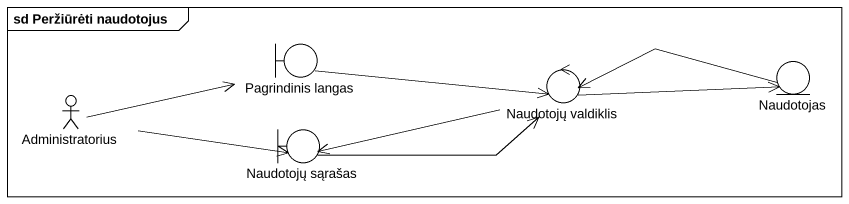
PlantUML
@startuml
mainframe sd Peržiūrėti naudotojus
boundary "Pagrindinis langas" as Pagrindinis_langas
actor Administratorius
control "Naudotojų valdiklis" as Naudotojų_valdiklis
entity Naudotojas
boundary "Naudotojų sąrašas" as Naudotojų_sąrašas
Pagrindinis_langas -right-> Naudotojų_valdiklis
Administratorius -right-> Pagrindinis_langas
Administratorius -right-> Naudotojų_sąrašas
Naudotojų_valdiklis -right-> Naudotojas
Naudotojų_valdiklis -left-> Naudotojų_sąrašas
Naudotojas -left-> Naudotojų_valdiklis
Naudotojų_sąrašas -right-> Naudotojų_valdiklis
@enduml
